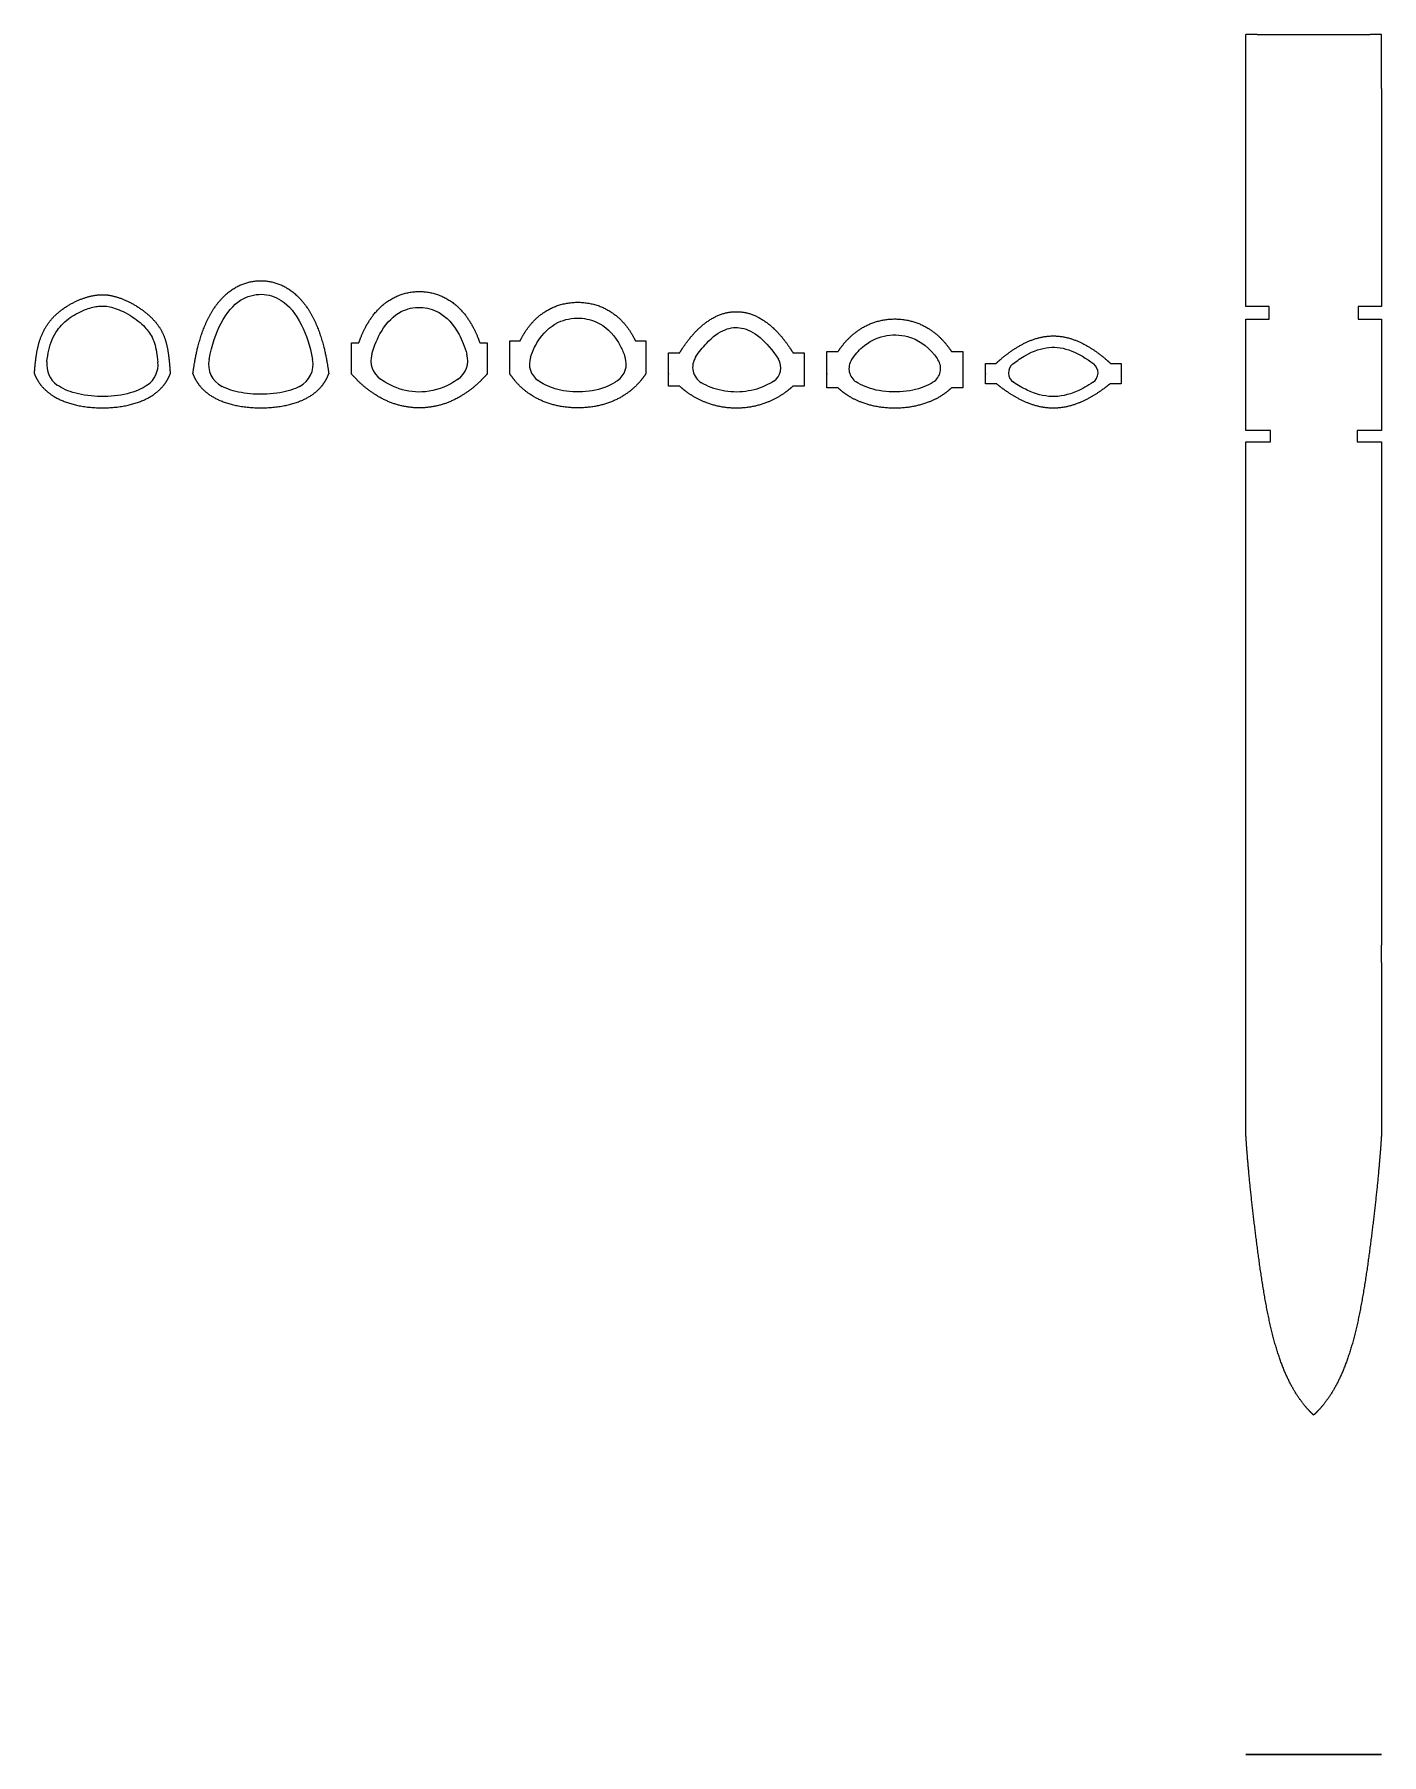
# Model space of a CAD drawing. Header units: millimetres. Extents: x -664 to 885, y -660 to 150.
# Drawn here: x 290 to 885, y -610 to 150 of the extents above; entities that cross this region are included whole.
import ezdxf

# ---------------------------------------------------------------- set-up
doc = ezdxf.new("R2010")
doc.units = ezdxf.units.MM
doc.header["$MEASUREMENT"] = 0
doc.layers.add('FUSELAGE RAPTOR v5 v8 v1_FUSELAGE RAPTOR v5 v9_Fuselage Proj', color=7, linetype='Continuous')
doc.layers.add('FUSELAGE RAPTOR v5 v8 v1_FUSELAGE RAPTOR v5 v9_Rib Projections', color=7, linetype='Continuous')

msp = doc.modelspace()

# ---------------------------------------------------------------- linework, layer by layer
at = {"layer": 'FUSELAGE RAPTOR v5 v8 v1_FUSELAGE RAPTOR v5 v9_Fuselage Proj'}
for p, q in [((825, -610, -180), (835.97, -610, -180)), ((835.28, -610, -120.28), (825, -610, -120.28)), ((825, -610, -23.84), (825, -610)), ((835.97, -610, -175), (825, -610, -175)), ((830.09, -610, 0), (825, -610)), ((825, -610, -175), (825, -610, -125.74)), ((825, -610, -410), (825, -610, -402.4)), ((825, -610, -125.74), (835.28, -610, -125.74)), ((825, -610, -120.28), (825, -610, -23.84)), ((825, -610, -402.4), (825, -610, -180)), ((825, -610, -485), (825, -610, -410)), ((830.09, -610, 0), (837.94, -610, 0)), ((835.28, -610, -125.74), (835.28, -610, -120.28)), ((835.97, -610, -180), (835.97, -610, -175)), ((837.94, -610, 0), (872.06, -610, 0)), ((872.06, -610, 0), (879.91, -610, 0)), ((885, -610, -175), (874.28, -610, -175)), ((874.28, -610, -175), (874.28, -610, -180)), ((874.28, -610, -180), (885, -610, -180)), ((874.72, -610, -120.28), (874.72, -610, -125.74)), ((874.72, -610, -125.74), (885, -610, -125.74)), ((885, -610, -120.28), (874.72, -610, -120.28)), ((885, -610), (879.91, -610, 0)), ((885, -610, -410), (885, -610, -402.4)), ((885, -610, -125.74), (885, -610, -175)), ((885, -610, -410), (885, -610, -485)), ((885, -610, -23.84), (885, -610)), ((885, -610, -180), (885, -610, -402.4)), ((885, -610, -23.84), (885, -610, -120.28))]:
    msp.add_line(p, q, dxfattribs=at)
at = {"layer": 'FUSELAGE RAPTOR v5 v8 v1_FUSELAGE RAPTOR v5 v9_Fuselage Proj', "extrusion": (0, 1, 0)}
for points, knots in [([(855, -610, -610), (854.08, -610, -609.15), (852.29, -610, -607.37), (849.75, -610, -604.43), (846.63, -610, -599.96), (843.19, -610, -593.46), (840.2, -610, -586.08), (837.65, -610, -577.89), (835.48, -610, -569.01), (833.64, -610, -559.63), (832.05, -610, -549.95), (830.65, -610, -540.15), (829.39, -610, -530.4), (828.24, -610, -520.8), (827.2, -610, -511.39), (826.3, -610, -502.34), (825.69, -610, -495.26), (825.31, -610, -490.03), (825.09, -610, -486.62), (825, -610, -485)], [0, 0, 0, 0, 0, 0, 0.05, 0.1, 0.15, 0.2, 0.25, 0.3, 0.35, 0.4, 0.45, 0.5, 0.55, 0.6, 0.65, 0.7, 0.7453737, 0.7453737, 0.7453737, 0.7453737, 0.7453737, 0.7453737]), ([(885, -610, -485), (884.91, -610, -486.62), (884.69, -610, -490.03), (884.31, -610, -495.26), (883.7, -610, -502.34), (882.8, -610, -511.39), (881.76, -610, -520.8), (880.61, -610, -530.4), (879.35, -610, -540.15), (877.95, -610, -549.95), (876.36, -610, -559.63), (874.52, -610, -569.01), (872.35, -610, -577.89), (869.8, -610, -586.08), (866.81, -610, -593.46), (863.37, -610, -599.96), (860.25, -610, -604.43), (857.71, -610, -607.37), (855.92, -610, -609.15), (855, -610, -610)], [-0.7453737, -0.7453737, -0.7453737, -0.7453737, -0.7453737, -0.7453737, -0.7, -0.65, -0.6, -0.55, -0.5, -0.45, -0.4, -0.35, -0.3, -0.25, -0.2, -0.15, -0.1, -0.05, 0, 0, 0, 0, 0, 0])]:
    msp.add_open_spline(points, degree=5, knots=knots, dxfattribs=at)
at = {"layer": 'FUSELAGE RAPTOR v5 v8 v1_FUSELAGE RAPTOR v5 v9_Rib Projections'}
for p, q in [((830.09, 150), (825, 150)), ((825, 126.16), (825, 150)), ((830.09, 150), (837.94, 150)), ((837.94, 150), (872.06, 150)), ((872.06, 150), (879.91, 150)), ((885, 150), (879.91, 150)), ((885, 126.16), (885, 150)), ((825, 29.72), (825, 126.16)), ((885, 126.16), (885, 29.72)), ((835.28, 29.72), (825, 29.72)), ((825, -25), (825, 24.26)), ((825, 24.26), (835.28, 24.26)), ((835.28, 24.26), (835.28, 29.72)), ((874.72, 29.72), (874.72, 24.26)), ((885, 29.72), (874.72, 29.72)), ((874.72, 24.26), (885, 24.26)), ((885, 24.26), (885, -25)), ((430, 13.8), (433.29, 13.8)), ((430, 0), (430, 13.8)), ((486.71, 13.8), (490, 13.8)), ((490, 13.8), (490, 0)), ((500, 0), (500, 14.67)), ((500, 14.67), (504.57, 14.67)), ((555.43, 14.67), (560, 14.67)), ((560, 14.67), (560, 0)), ((570, 9.38), (575, 9.38)), ((570, -5.41), (570, 9.38)), ((625, 9.38), (630, 9.38)), ((630, 9.38), (630, -5.41)), ((640, 9.95), (645, 9.95)), ((640, -6.19), (640, 9.95)), ((695, 9.95), (700, 9.95)), ((700, 9.95), (700, -6.19)), ((710, 4.58), (714.63, 4.58)), ((710, -4.39), (710, 4.58)), ((765.37, 4.58), (770, 4.58)), ((770, 4.58), (770, -4.39)), ((575, -5.41), (570, -5.41)), ((630, -5.41), (625, -5.41)), ((645, -6.19), (640, -6.19)), ((700, -6.19), (695, -6.19)), ((715, -4.39), (710, -4.39)), ((770, -4.39), (765, -4.39)), ((835.97, -25), (825, -25)), ((825, -252.4), (825, -30)), ((825, -30), (835.97, -30)), ((835.97, -30), (835.97, -25)), ((885, -25), (874.28, -25)), ((874.28, -25), (874.28, -30)), ((874.28, -30), (885, -30)), ((885, -30), (885, -252.4)), ((825, -260), (825, -252.4)), ((885, -260), (885, -252.4)), ((825, -335), (825, -260)), ((885, -260), (885, -335))]:
    msp.add_line(p, q, dxfattribs=at)
for centre, radius, start, end in [((448.6, 5.89), 10, 163.73876, 234.80987), ((471.4, 5.89), 10, 305.18495, 16.24715), ((306.44, 4.06), 11, 173.20162, 234.6286), ((333.6, 4.08), 11, 305.63754, 5.72124), ((377.9, 4.26), 11, 168.63513, 242.71132), ((402.1, 4.26), 11, 297.15899, 11.35774), ((517.61, 4.42), 9, 160.58705, 235.25103), ((542.39, 4.42), 9, 304.78071, 19.39208), ((588.72, 3), 8, 146.46204, 239.40151), ((612.67, 2.68), 7, 303.30608, 32.51804), ((656.75, 2.33), 7, 146.32615, 237.43221), ((683.25, 2.33), 7, 302.53203, 33.6586), ((725.22, 0.45), 5, 127.77117, 235.88565), ((754.78, 0.45), 5, 304.11027, 52.25124)]:
    msp.add_arc(centre, radius, start, end, dxfattribs=at)
for points in [[(360, 0), (360.4, 3.12), (361.36, 9.1), (363.32, 17.24), (366.94, 26.43), (373.2, 34.96), (381.02, 40.27), (390, 42.08), (398.98, 40.27), (406.8, 34.96), (413.06, 26.43), (416.68, 17.24), (418.64, 9.1), (419.6, 3.12), (420, 0)], [(290, 0), (290.06, 0.82), (290.2, 2.52), (290.43, 5.22), (290.88, 9.09), (291.95, 14.16), (293.86, 19.15), (296.84, 23.76), (300.89, 27.73), (305.67, 30.93), (310.68, 33.28), (315.54, 34.73), (320, 35.26), (324.47, 34.74), (329.34, 33.15), (334.37, 30.62), (339.15, 27.38), (343.17, 23.64), (346.11, 19.58), (347.97, 15.26), (349, 10.63), (349.46, 6.61), (349.74, 3.39), (349.92, 1.14), (350, -0.01)], [(290, 0), (290.46, -1.14), (291.53, -3.31), (293.6, -6.28), (297.32, -9.63), (303.56, -12.74), (311.24, -14.67), (320, -15.33), (328.76, -14.67), (336.44, -12.74), (342.68, -9.63), (346.4, -6.29), (348.47, -3.32), (349.54, -1.15), (350, -0.01)], [(360, 0), (360.43, -1.14), (361.46, -3.31), (363.49, -6.28), (367.16, -9.63), (373.41, -12.74), (381.15, -14.67), (390, -15.33), (398.85, -14.67), (406.59, -12.74), (412.84, -9.63), (416.51, -6.28), (418.54, -3.31), (419.57, -1.14), (420, 0)], [(490, 0), (489, -1.14), (486.96, -3.31), (483.77, -6.28), (479.26, -9.63), (473.19, -12.74), (466.74, -14.67), (460, -15.33), (453.26, -14.67), (446.81, -12.74), (440.74, -9.63), (436.23, -6.28), (433.04, -3.31), (431, -1.14), (430, 0)], [(560, 0), (559.24, -1.14), (557.64, -3.31), (554.96, -6.28), (550.81, -9.63), (544.66, -12.74), (537.65, -14.67), (530, -15.33), (522.35, -14.67), (515.34, -12.74), (509.19, -9.63), (505.04, -6.28), (502.36, -3.31), (500.76, -1.14), (500, 0)]]:
    msp.add_open_spline(points, degree=5, dxfattribs=at)
for points, degree, knots in [([(367.12, 6.43), (368.4, 12.82), (370.2, 18.16), (372.41, 22.39), (374.91, 27.16), (377.89, 30.48), (381.09, 32.52), (383.99, 34.37), (387.13, 35.23), (390.3, 35.17), (393.3, 35.12), (396.26, 34.23), (399, 32.46), (402.34, 30.31), (405.43, 26.76), (407.98, 21.61), (410.01, 17.52), (411.67, 12.43), (412.88, 6.42)], 3, [0.0509647, 0.0509647, 0.0509647, 0.0509647, 0.1947919, 0.1947919, 0.1947919, 0.3574533, 0.3574533, 0.3574533, 0.5046956, 0.5046956, 0.5046956, 0.643979, 0.643979, 0.643979, 0.8138686, 0.8138686, 0.8138686, 0.9490534, 0.9490534, 0.9490534, 0.9490534]), ([(433.29, 13.8), (433.98, 15.78), (435.6, 19.78), (438.53, 25.21), (443.44, 31.02), (451.06, 35.61), (460, 37.22), (468.94, 35.61), (476.56, 31.02), (481.47, 25.21), (484.4, 19.78), (486.02, 15.78), (486.71, 13.8)], 5, [0.110655, 0.110655, 0.110655, 0.110655, 0.110655, 0.110655, 0.2, 0.3, 0.4, 0.5, 0.6, 0.7, 0.8, 0.889345, 0.889345, 0.889345, 0.889345, 0.889345, 0.889345]), ([(504.57, 14.67), (505.1, 15.77), (506.6, 18.57), (509.38, 22.64), (514, 27.2), (521.14, 30.96), (530, 32.35), (538.86, 30.96), (546, 27.2), (550.62, 22.64), (553.4, 18.57), (554.9, 15.77), (555.43, 14.67)], 5, [0.1392601, 0.1392601, 0.1392601, 0.1392601, 0.1392601, 0.1392601, 0.2, 0.3, 0.4, 0.5, 0.6, 0.7, 0.8, 0.8607399, 0.8607399, 0.8607399, 0.8607399, 0.8607399, 0.8607399]), ([(295.51, 5.36), (295.72, 7.08), (295.99, 8.83), (296.37, 10.53), (297.1, 13.73), (298.27, 16.72), (300.13, 19.33), (301.61, 21.41), (303.57, 23.3), (305.86, 24.9), (308.13, 26.48), (310.68, 27.76), (313.07, 28.62), (314.97, 29.31), (316.75, 29.74), (318.33, 29.91), (320.02, 30.09), (321.54, 30.01), (323.31, 29.63), (325.34, 29.19), (327.7, 28.31), (330.08, 27.07), (332.75, 25.68), (335.41, 23.86), (337.48, 21.94), (339.23, 20.33), (340.56, 18.68), (341.53, 16.99), (342.76, 14.82), (343.47, 12.52), (343.96, 9.66), (344.2, 8.29), (344.39, 6.79), (344.55, 5.18)], 3, [0.06704, 0.06704, 0.06704, 0.06704, 0.125, 0.125, 0.125, 0.234375, 0.234375, 0.234375, 0.3213797, 0.3213797, 0.3213797, 0.4074203, 0.4074203, 0.4074203, 0.4755221, 0.4755221, 0.4755221, 0.5479299, 0.5479299, 0.5479299, 0.6304646, 0.6304646, 0.6304646, 0.7228485, 0.7228485, 0.7228485, 0.8005209, 0.8005209, 0.8005209, 0.9002604, 0.9002604, 0.9002604, 0.9481623, 0.9481623, 0.9481623, 0.9481623]), ([(439, 8.69), (440.16, 12.65), (441.59, 16.02), (443.23, 18.77), (445.76, 23.02), (448.75, 25.83), (452.05, 27.51), (454.66, 28.84), (457.54, 29.48), (460.43, 29.41), (463.33, 29.34), (466.17, 28.56), (468.74, 27.08), (472.05, 25.18), (475.05, 22.06), (477.53, 17.42), (478.86, 14.93), (480.03, 12.02), (481, 8.69)], 3, [0.083158, 0.083158, 0.083158, 0.083158, 0.1959077, 0.1959077, 0.1959077, 0.3695413, 0.3695413, 0.3695413, 0.5068442, 0.5068442, 0.5068442, 0.6443671, 0.6443671, 0.6443671, 0.8219878, 0.8219878, 0.8219878, 0.9168652, 0.9168652, 0.9168652, 0.9168652]), ([(509.12, 7.41), (510.22, 10.55), (511.56, 13.23), (513.08, 15.44), (515.71, 19.28), (518.85, 21.79), (522.52, 23.25), (525.44, 24.41), (528.75, 24.87), (531.97, 24.56), (534.75, 24.3), (537.4, 23.48), (539.77, 22.16), (543.37, 20.13), (546.44, 16.91), (548.88, 12.12), (549.61, 10.69), (550.28, 9.12), (550.88, 7.41)], 3, [0.0878826, 0.0878826, 0.0878826, 0.0878826, 0.1954284, 0.1954284, 0.1954284, 0.3818886, 0.3818886, 0.3818886, 0.5300503, 0.5300503, 0.5300503, 0.6581373, 0.6581373, 0.6581373, 0.8537541, 0.8537541, 0.8537541, 0.91217, 0.91217, 0.91217, 0.91217]), ([(575, 9.38), (575.02, 9.41), (576.1, 11.16), (578.29, 14.44), (581.72, 18.77), (586.6, 23.34), (593.13, 26.89), (600, 28.1), (606.87, 26.89), (613.4, 23.34), (618.28, 18.77), (621.71, 14.44), (623.9, 11.16), (624.98, 9.41), (625, 9.38)], 5, [0.098512, 0.098512, 0.098512, 0.098512, 0.098512, 0.098512, 0.1, 0.2, 0.3, 0.4, 0.5, 0.6, 0.7, 0.8, 0.9, 0.901488, 0.901488, 0.901488, 0.901488, 0.901488, 0.901488]), ([(645, 9.95), (645.75, 11.09), (647.54, 13.57), (650.59, 17), (655.3, 20.73), (662.14, 23.73), (670, 24.8), (677.86, 23.73), (684.7, 20.73), (689.41, 17), (692.46, 13.57), (694.25, 11.09), (695, 9.95)], 5, [0.1209657, 0.1209657, 0.1209657, 0.1209657, 0.1209657, 0.1209657, 0.2, 0.3, 0.4, 0.5, 0.6, 0.7, 0.8, 0.8790343, 0.8790343, 0.8790343, 0.8790343, 0.8790343, 0.8790343]), ([(582.05, 7.42), (583.61, 9.77), (585.19, 11.8), (586.78, 13.5), (589.61, 16.53), (592.42, 18.48), (595.05, 19.52), (597.56, 20.51), (599.91, 20.73), (602.34, 20.28), (604.92, 19.79), (607.63, 18.5), (610.48, 16.11), (613.17, 13.85), (615.92, 10.61), (618.57, 6.45)], 3, [0.1210946, 0.1210946, 0.1210946, 0.1210946, 0.2172276, 0.2172276, 0.2172276, 0.3889132, 0.3889132, 0.3889132, 0.5530926, 0.5530926, 0.5530926, 0.727254, 0.727254, 0.727254, 0.8918565, 0.8918565, 0.8918565, 0.8918565]), ([(650.92, 6.22), (652.39, 8.42), (653.99, 10.27), (655.7, 11.78), (658.56, 14.31), (661.75, 15.95), (665.26, 16.74), (668.66, 17.51), (672.33, 17.42), (675.68, 16.51), (680.18, 15.28), (684.12, 12.64), (687.51, 8.37), (688.05, 7.7), (688.57, 6.98), (689.08, 6.21)], 3, [0.1231232, 0.1231232, 0.1231232, 0.1231232, 0.2336235, 0.2336235, 0.2336235, 0.4187408, 0.4187408, 0.4187408, 0.5978476, 0.5978476, 0.5978476, 0.838778, 0.838778, 0.838778, 0.8770213, 0.8770213, 0.8770213, 0.8770213]), ([(714.63, 4.58), (714.9, 4.83), (716.38, 6.17), (719.05, 8.44), (722.93, 11.31), (728, 14.25), (734, 16.41), (740, 17.15), (746, 16.41), (752, 14.25), (757.07, 11.31), (760.95, 8.44), (763.62, 6.17), (765.1, 4.83), (765.37, 4.58)], 5, [0.077104, 0.077104, 0.077104, 0.077104, 0.077104, 0.077104, 0.1, 0.2, 0.3, 0.4, 0.5, 0.6, 0.7, 0.8, 0.9, 0.922896, 0.922896, 0.922896, 0.922896, 0.922896, 0.922896]), ([(722.16, 4.41), (724.07, 5.89), (725.94, 7.15), (727.78, 8.18), (731.38, 10.22), (734.77, 11.36), (738.04, 11.69), (741.38, 12.02), (744.66, 11.52), (748.2, 10.12), (751.28, 8.9), (754.51, 6.98), (757.84, 4.41)], 3, [0.151558, 0.151558, 0.151558, 0.151558, 0.2553158, 0.2553158, 0.2553158, 0.4590591, 0.4590591, 0.4590591, 0.6673588, 0.6673588, 0.6673588, 0.848372, 0.848372, 0.848372, 0.848372]), ([(340.01, -4.86), (339.95, -4.9), (339.89, -4.94), (339.82, -4.99), (337.55, -6.57), (334.55, -7.9), (330.9, -8.78), (327.46, -9.61), (323.42, -10.04), (319.39, -10), (315.43, -9.95), (311.54, -9.44), (308.25, -8.56), (304.91, -7.67), (302.18, -6.41), (300.07, -4.91)], 3, [-0.8120161, -0.8120161, -0.8120161, -0.8120161, -0.8075112, -0.8075112, -0.8075112, -0.6451359, -0.6451359, -0.6451359, -0.4923614, -0.4923614, -0.4923614, -0.3420308, -0.3420308, -0.3420308, -0.1898571, -0.1898571, -0.1898571, -0.1898571]), ([(407.12, -5.53), (404.8, -6.72), (401.85, -7.69), (398.42, -8.29), (394.78, -8.93), (390.6, -9.15), (386.63, -8.89), (383, -8.66), (379.59, -8.03), (376.77, -7.12), (375.31, -6.65), (374.01, -6.11), (372.86, -5.52)], 3, [-0.7556081, -0.7556081, -0.7556081, -0.7556081, -0.6108164, -0.6108164, -0.6108164, -0.4569292, -0.4569292, -0.4569292, -0.316121, -0.316121, -0.316121, -0.2437744, -0.2437744, -0.2437744, -0.2437744]), ([(477.16, -2.28), (476.09, -3.04), (475.01, -3.72), (473.91, -4.32), (469.85, -6.56), (465.54, -7.8), (461.13, -7.98), (457.28, -8.13), (453.43, -7.48), (449.78, -6.05), (447.4, -5.12), (445.09, -3.87), (442.84, -2.28)], 3, [-0.8353603, -0.8353603, -0.8353603, -0.8353603, -0.7684844, -0.7684844, -0.7684844, -0.5211238, -0.5211238, -0.5211238, -0.3053391, -0.3053391, -0.3053391, -0.1646623, -0.1646623, -0.1646623, -0.1646623]), ([(547.53, -2.97), (547.15, -3.23), (546.77, -3.48), (546.38, -3.73), (543.53, -5.48), (540.16, -6.76), (536.34, -7.45), (532.69, -8.1), (528.66, -8.17), (524.94, -7.65), (521.45, -7.16), (518.27, -6.17), (515.53, -4.79), (514.45, -4.25), (513.43, -3.64), (512.48, -2.98)], 3, [-0.8171371, -0.8171371, -0.8171371, -0.8171371, -0.7908686, -0.7908686, -0.7908686, -0.6010612, -0.6010612, -0.6010612, -0.4199146, -0.4199146, -0.4199146, -0.25, -0.25, -0.25, -0.1829632, -0.1829632, -0.1829632, -0.1829632]), ([(575, -5.41), (575.98, -6.3), (578.04, -8.01), (581.35, -10.31), (586.18, -12.75), (592.83, -14.67), (600, -15.33), (607.17, -14.67), (613.82, -12.75), (618.65, -10.31), (621.96, -8.01), (624.02, -6.3), (625, -5.41)], 5, [0.1047825, 0.1047825, 0.1047825, 0.1047825, 0.1047825, 0.1047825, 0.2, 0.3, 0.4, 0.5, 0.6, 0.7, 0.8, 0.8952175, 0.8952175, 0.8952175, 0.8952175, 0.8952175, 0.8952175]), ([(616.52, -3.17), (614.2, -4.68), (611.71, -5.85), (609.03, -6.67), (605.85, -7.64), (602.36, -8.1), (598.89, -7.98), (595.39, -7.86), (591.98, -7.16), (588.89, -5.95), (587.41, -5.38), (586, -4.69), (584.65, -3.89)], 3, [-0.8094631, -0.8094631, -0.8094631, -0.8094631, -0.6591676, -0.6591676, -0.6591676, -0.4810289, -0.4810289, -0.4810289, -0.301232, -0.301232, -0.301232, -0.2154894, -0.2154894, -0.2154894, -0.2154894]), ([(645, -6.19), (645.74, -6.89), (647.52, -8.41), (650.55, -10.52), (655.26, -12.82), (662.1, -14.67), (670, -15.33), (677.9, -14.67), (684.74, -12.82), (689.45, -10.52), (692.48, -8.41), (694.26, -6.89), (695, -6.19)], 5, [0.121887, 0.121887, 0.121887, 0.121887, 0.121887, 0.121887, 0.2, 0.3, 0.4, 0.5, 0.6, 0.7, 0.8, 0.878113, 0.878113, 0.878113, 0.878113, 0.878113, 0.878113]), ([(687.02, -3.57), (686.36, -3.99), (685.66, -4.38), (684.93, -4.75), (682.19, -6.14), (678.91, -7.15), (675.24, -7.65), (671.28, -8.19), (666.94, -8.09), (663.09, -7.39), (659.55, -6.73), (656.44, -5.59), (653.86, -4.1), (653.56, -3.93), (653.27, -3.75), (652.98, -3.56)], 3, [-0.7971483, -0.7971483, -0.7971483, -0.7971483, -0.7514001, -0.7514001, -0.7514001, -0.5796822, -0.5796822, -0.5796822, -0.3939243, -0.3939243, -0.3939243, -0.2227151, -0.2227151, -0.2227151, -0.202815, -0.202815, -0.202815, -0.202815]), ([(715, -4.39), (715.2, -4.56), (716.6, -5.68), (719.2, -7.64), (723, -10.15), (728, -12.74), (734, -14.67), (740, -15.33), (746, -14.67), (752, -12.74), (757, -10.15), (760.8, -7.64), (763.4, -5.68), (764.8, -4.56), (765, -4.39)], 5, [0.0833333, 0.0833333, 0.0833333, 0.0833333, 0.0833333, 0.0833333, 0.1, 0.2, 0.3, 0.4, 0.5, 0.6, 0.7, 0.8, 0.9, 0.9166667, 0.9166667, 0.9166667, 0.9166667, 0.9166667, 0.9166667]), ([(757.58, -3.69), (755.16, -5.32), (752.79, -6.65), (750.48, -7.65), (746.6, -9.34), (742.95, -10.1), (739.31, -9.99), (735.79, -9.88), (732.19, -8.95), (728.4, -7.14), (726.44, -6.22), (724.45, -5.06), (722.42, -3.68)], 3, [-0.8397876, -0.8397876, -0.8397876, -0.8397876, -0.7078433, -0.7078433, -0.7078433, -0.4859637, -0.4859637, -0.4859637, -0.2708623, -0.2708623, -0.2708623, -0.1601786, -0.1601786, -0.1601786, -0.1601786]), ([(855, -460), (854.08, -459.15), (852.29, -457.37), (849.75, -454.43), (846.63, -449.96), (843.19, -443.46), (840.2, -436.08), (837.65, -427.89), (835.48, -419.01), (833.64, -409.63), (832.05, -399.95), (830.65, -390.15), (829.39, -380.4), (828.24, -370.8), (827.2, -361.39), (826.3, -352.34), (825.69, -345.26), (825.31, -340.03), (825.09, -336.62), (825, -335)], 5, [0, 0, 0, 0, 0, 0, 0.05, 0.1, 0.15, 0.2, 0.25, 0.3, 0.35, 0.4, 0.45, 0.5, 0.55, 0.6, 0.65, 0.7, 0.7453737, 0.7453737, 0.7453737, 0.7453737, 0.7453737, 0.7453737]), ([(885, -335), (884.91, -336.62), (884.69, -340.03), (884.31, -345.26), (883.7, -352.34), (882.8, -361.39), (881.76, -370.8), (880.61, -380.4), (879.35, -390.15), (877.95, -399.95), (876.36, -409.63), (874.52, -419.01), (872.35, -427.89), (869.8, -436.08), (866.81, -443.46), (863.37, -449.96), (860.25, -454.43), (857.71, -457.37), (855.92, -459.15), (855, -460)], 5, [-0.7453737, -0.7453737, -0.7453737, -0.7453737, -0.7453737, -0.7453737, -0.7, -0.65, -0.6, -0.55, -0.5, -0.45, -0.4, -0.35, -0.3, -0.25, -0.2, -0.15, -0.1, -0.05, 0, 0, 0, 0, 0, 0])]:
    msp.add_open_spline(points, degree=degree, knots=knots, dxfattribs=at)
for p in [(570, 0), (640, 0), (710, 0)]:
    msp.add_point(p, dxfattribs=at)

doc.saveas('drawing.dxf')
